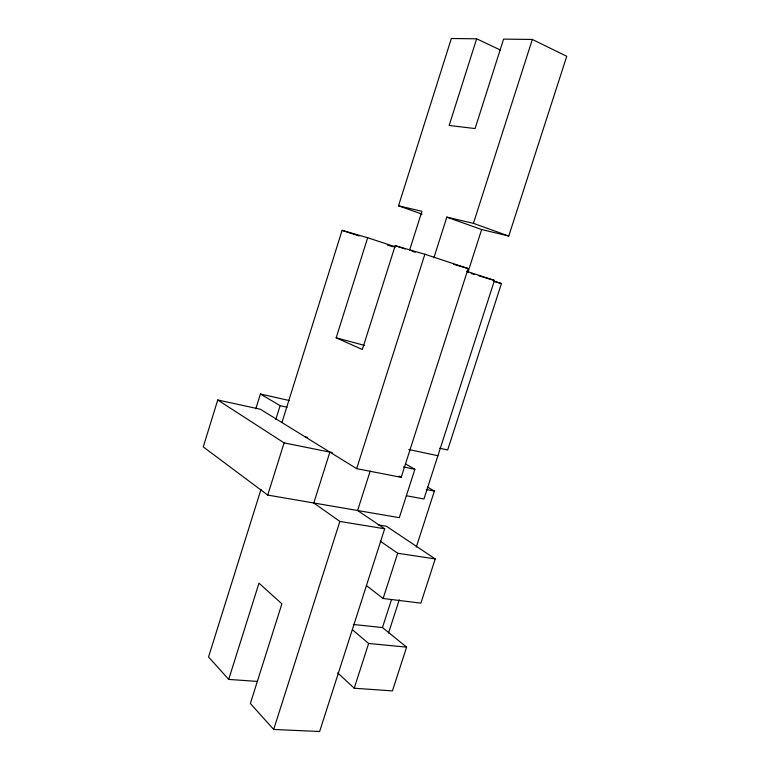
<?xml version="1.0" encoding="UTF-8"?>
<svg xmlns="http://www.w3.org/2000/svg" width="770" height="770" viewBox="0 0 770 770"><rect width="100%" height="100%" fill="white"/><g stroke="black" fill="none" stroke-linecap="round" stroke-linejoin="round"><path stroke-width="1.16" d="M395.751 246.978L367.665 237.738L336.172 337.828L362.343 349.503L395.183 245.669L424.876 254.235L468.179 268.547L401.18 477.342L356.664 468.641L260.385 409.255L217.746 399.986L203.251 446.898L267.729 495.081L399.322 517.671L414.886 469.276L405.617 463.983M255.813 408.793L260.414 394.009L289.453 400.554M275.843 419.381L280.126 405.675L260.414 394.009M260.982 489.45L208.535 656.983L228.7 679.409L257.103 681.402M281.926 422.547L342.092 230.355L367.665 237.738M267.729 495.081L284.101 442.885L217.746 399.986M228.7 679.409L258.98 583.179L281.887 603.824L250.356 703.501L273.687 729.45L319.627 731.5L384.682 528.778L357.598 510.51L370.187 471.057M422.095 214.147L398.514 205.802L451.345 38.5L476.649 38.798L500.385 50.021M329.878 452.125L313.785 502.983L339.868 521.434L384.682 528.778M409.486 250.529L421.931 211.288L398.514 205.802M476.649 38.798L449.16 125.462L475.071 128.561L503.59 39.116L532.33 39.453L566.749 56.287L508.768 236.044L481.645 229.556L446.85 217.121L433.914 257.69M273.687 729.45L339.868 521.434M356.664 468.641L424.876 254.235M446.85 217.121L473.415 223.348L532.33 39.453M467.842 272.561L481.645 229.556M353.353 624.47L382.469 627.569L406.618 647.137L392.421 690.902L354.219 688.226L368.637 643.47L352.41 629.716M378.253 524.899L386.434 526.247L435.223 558.924L420.882 603.141L383.123 598.492L397.686 553.264L380.255 541.146M382.469 627.569L391.526 599.512M466.659 271.29L494.456 280.424L423.943 498.999L406.377 495.745M388.542 632.998L399.264 599.811M416.272 547.162L434.386 491.077L427.321 486.948M493.589 281.002L501.424 283.572L447.668 449.969L439.651 448.227M368.637 643.47L406.618 647.137M397.686 553.264L435.223 558.924M426.33 489.537L434.386 491.077M284.101 442.885L332.226 452.596M403.365 466.957L414.886 469.276M305.036 436.802L307.336 437.273M408.793 449.526L437.909 455.725M280.126 405.675L287.075 407.214M336.172 337.828L364.605 345.422M387.406 245.072L393.152 246.747M453.463 264.274L468.179 268.547M471.173 273.543L474.493 274.524M478.93 275.833L494.456 280.424M493.657 281.271L501.424 283.572M395.183 245.669L405.232 248.98M411.931 251.193L415.28 252.3M342.092 230.355L359.061 235.938M473.415 223.348L508.768 236.044M399.12 476.13L401.18 477.342M366.53 585.701L383.123 598.492M337.683 672.874L354.219 688.226"/></g></svg>
